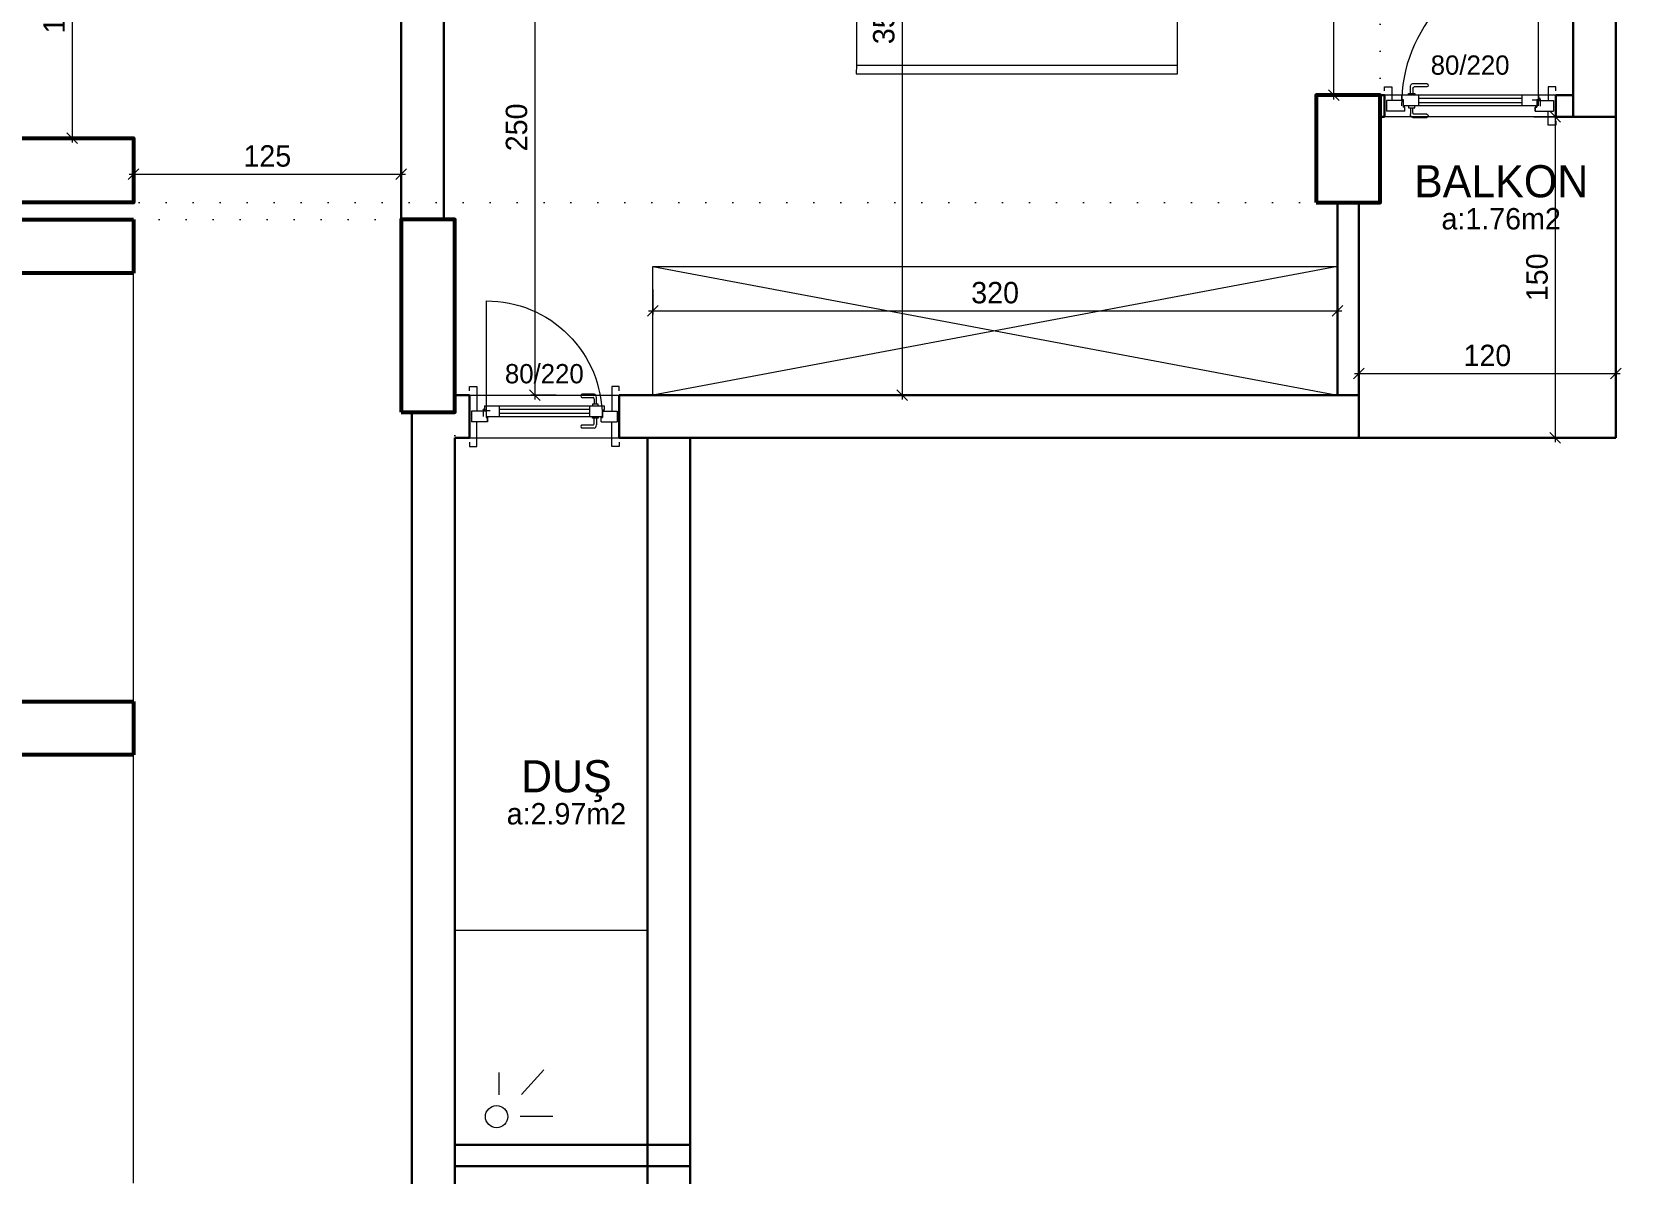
# Model space of a CAD drawing. Header units: centimetres. Extents: x 562865 to 1310255, y -148070 to 32737.
# Drawn here: x 592421 to 593163, y -16604 to -16070 of the extents above; entities that cross this region are included whole.
import ezdxf
from ezdxf.enums import TextEntityAlignment as Align

# ---------------------------------------------------------------- set-up
doc = ezdxf.new("R2010")
doc.units = ezdxf.units.CM
doc.header["$LTSCALE"] = 2.5
doc.linetypes.add('DOT', pattern=[0.25, 0, -0.25])
doc.layers.get('0').update_dxf_attribs({"color": 86})
for name, color, linetype, lineweight in [('ADAKENARI', 18, 'Continuous', 5), ('DUVAR', 4, 'Continuous', 30), ('duvar-kesim', 7, 'Continuous', 0), ('iç ölçü', 106, 'Continuous', 18), ('kapi', 9, 'Continuous', 0), ('kolon', 1, 'Continuous', 53)]:
    doc.layers.add(name, color=color, linetype=linetype, lineweight=lineweight)
for name, color, linetype in [('alan', 7, 'Continuous'), ('kapi-yazi', 7, 'Continuous'), ('mahal', 7, 'Continuous')]:
    doc.layers.add(name, color=color, linetype=linetype)
doc.styles.add('PINAR', font='comic.ttf')
doc.dimstyles.new('TEMİZ ÖLÇÜ', dxfattribs={"dimtxt": 10, "dimasz": 5, "dimexe": 1.8, "dimexo": 0.625, "dimgap": 3, "dimtad": 1, "dimdec": 0, "dimrnd": 0.5, "dimzin": 1, "dimdsep": 46, "dimtxsty": 'PINAR', "dimblk": 'OBLIQUE', "dimcen": 0.9, "dimdle": 2, "dimclrd": 256, "dimclre": 256, "dimclrt": 7, "dimadec": 0, "dimazin": 0, "dimtfac": 1, "dimtdec": 0, "dimtofl": 0, "dimtmove": 2, "dimatfit": 2, "dimfxl": 10, "dimfxlon": 1, "dimlwd": -1, "dimlwe": -1, "dimarcsym": 0})

# ---------------------------------------------------------------- blocks, each defined once
blk = doc.blocks.new('_Oblique')
at = {"color": 0, "linetype": 'ByBlock', "lineweight": -2}
blk.add_line((-0.5, -0.5), (0.5, 0.5), dxfattribs=at)
blk = doc.blocks.new('*D645')
at = {"layer": 'Defpoints', "color": 0}
for p in [(592790.18, -15889.97), (592810.18, -16239.97), (592827.54, -16239.97)]:
    blk.add_point(p, dxfattribs=at)
at = {"layer": 'iç ölçü'}
for p, q in [((592817.54, -15889.97), (592829.34, -15889.97)), ((592827.54, -15887.97), (592827.54, -16241.97)), ((592817.54, -16239.97), (592829.34, -16239.97))]:
    blk.add_line(p, q, dxfattribs=at)
at = {"layer": 'iç ölçü', "linetype": 'ByBlock', "xscale": 5, "yscale": 5, "zscale": 5}
for p, rotation in [((592827.54, -15889.97), 90), ((592827.54, -16239.97), 270)]:
    blk.add_blockref('_Oblique', p, dxfattribs=dict(at, rotation=rotation))
at = {"layer": 'iç ölçü', "color": 7, "insert": (592819.07, -16064.97), "char_height": 10, "attachment_point": 5, "rotation": 90, "style": 'PINAR'}
blk.add_mtext('350', dxfattribs=at)
blk = doc.blocks.new('*D662')
at = {"layer": 'Defpoints', "color": 0}
for p in [(592691.11, -15989.97), (592656.01, -16239.97), (592711.11, -16239.97)]:
    blk.add_point(p, dxfattribs=at)
at = {"layer": 'iç ölçü'}
for p, q in [((592656.01, -15987.97), (592656.01, -16241.97)), ((592666.01, -15989.97), (592654.21, -15989.97)), ((592666.01, -16239.97), (592654.21, -16239.97))]:
    blk.add_line(p, q, dxfattribs=at)
at = {"layer": 'iç ölçü', "linetype": 'ByBlock', "xscale": 5, "yscale": 5, "zscale": 5}
for p, rotation in [((592656.01, -15989.97), 90), ((592656.01, -16239.97), 270)]:
    blk.add_blockref('_Oblique', p, dxfattribs=dict(at, rotation=rotation))
at = {"layer": 'iç ölçü', "color": 7, "insert": (592647.54, -16114.97), "char_height": 10, "attachment_point": 5, "rotation": 90, "style": 'PINAR'}
blk.add_mtext('250', dxfattribs=at)
blk = doc.blocks.new('*D663')
at = {"layer": 'Defpoints', "color": 0}
for p in [(593040.93, -16183.92), (593160.93, -16183.92), (593160.93, -16229.93)]:
    blk.add_point(p, dxfattribs=at)
at = {"layer": 'iç ölçü'}
for p, q in [((593040.93, -16219.93), (593040.93, -16231.73)), ((593160.93, -16219.93), (593160.93, -16231.73)), ((593038.93, -16229.93), (593162.93, -16229.93))]:
    blk.add_line(p, q, dxfattribs=at)
at = {"layer": 'iç ölçü', "linetype": 'ByBlock', "xscale": 5, "yscale": 5, "zscale": 5, "rotation": 180}
blk.add_blockref('_Oblique', (593040.93, -16229.93), dxfattribs=at)
at = {"layer": 'iç ölçü', "linetype": 'ByBlock', "xscale": 5, "yscale": 5, "zscale": 5}
blk.add_blockref('_Oblique', (593160.93, -16229.93), dxfattribs=at)
at = {"layer": 'iç ölçü', "color": 7, "insert": (593100.93, -16221.52), "char_height": 10, "attachment_point": 5, "style": 'PINAR'}
blk.add_mtext('120', dxfattribs=at)
blk = doc.blocks.new('A$C652E4B45')
for p, q in [((0, 200), (40, 200)), ((0, 165), (0, 200)), ((40, 165), (40, 200)), ((40, 143.16), (40, 196)), ((40, 161), (40, 196)), ((230, 200), (190, 200)), ((190, 165), (190, 200)), ((190, 161), (190, 196)), ((230, 165), (230, 200)), ((0, 165), (40, 165)), ((230, 165), (190, 165)), ((40, 0), (40, 4)), ((189.99, 4), (190, 0)), ((190, 0), (40, 0))]:
    blk.add_line(p, q)
at = {"color": 42}
for p, q in [((2, 161.8), (2, 165)), ((38, 165), (38, 161.8)), ((192, 165), (192, 161.8)), ((228, 161.8), (228, 165)), ((38, 161.8), (2, 161.8)), ((52.14, 124.69), (108.77, 161)), ((189.99, 161), (108.77, 161)), ((189.99, 161), (189.99, 4)), ((192, 161.8), (228, 161.8)), ((52.14, 124.69), (40, 143.15)), ((40, 4), (40, 143.15)), ((190, 4), (40, 4))]:
    blk.add_line(p, q, dxfattribs=at)
blk.add_lwpolyline([(40, 200), (190, 200), (190, 196), (40, 196)], close=True)
for centre, radius, start, end in [((-17.22, 178.48), 72.55, 348.06799, 11.93201), ((81.27, 527.83), 335.48, 265.2981, 274.7019), ((219.43, 178.48), 111.68, 172.28082, 187.71918), ((148.73, 412.86), 221.09, 262.85499, 277.14501), ((39.71, 178.48), 82.89, 349.57411, 10.42589), ((312.08, 178.48), 136.67, 173.69908, 186.30092), ((81.27, -141.41), 306.13, 84.84604, 95.15396), ((148.73, -94.37), 259.31, 83.91241, 96.08759), ((40, 161), 0.005, 180, 270), ((189.99, 161), 0.005, 270, 0), ((40, 143.16), 0.005, 180, 292.0158)]:
    blk.add_arc(centre, radius, start, end)
blk.add_arc((142.49, -110.3), 273.39, 97.08581, 112.0158, dxfattribs=at)
blk = doc.blocks.new('fm-door1')
at = {"linetype": 'Continuous'}
for p, q in [((0, 25), (0, -25)), ((100, 25), (0, 25)), ((79.7, 31.8), (79.7, -0.3)), ((84, 27.6), (127.8, 27.6)), ((90, 50), (910, 50)), ((90, 50), (90, 30)), ((100, 30), (90, 30)), ((100, 30), (100, -5)), ((100, 30), (100, -5)), ((100, 0), (900, 0)), ((190, 50), (190, 0)), ((810, 50), (810, 0)), ((910, 30), (900, 30)), ((900, 30), (900, -5)), ((900, 25), (1000, 25)), ((910, 50), (910, 30)), ((1000, 25), (1000, -25)), ((110, -25), (0, -25)), ((100, -5), (110, -5)), ((110, -5), (100, -5)), ((110, -5), (110, -25)), ((110, -25), (110, -5)), ((890, -25), (890, -5)), ((890, -5), (900, -5)), ((890, -25), (1000, -25))]:
    blk.add_line(p, q, dxfattribs=at)
at = {"color": 8, "linetype": 'Continuous'}
for p, q in [((190, 35), (810, 35)), ((190, 15), (810, 15))]:
    blk.add_line(p, q, dxfattribs=at)
at = {"linetype": 'Continuous'}
for points in [[(857.6, 58.1), (857.6, 88.9, 0.414214), (842.4, 104.1), (758.6, 104.1, 1), (758.6, 88.9), (834.8, 88.9, -0.414214), (842.4, 81.3), (842.4, 58.1)], [(857.6, -8.1), (857.6, -38.9, -0.414214), (842.4, -54.1), (758.6, -54.1, -1), (758.6, -38.9), (834.8, -38.9, 0.414214), (842.4, -31.3), (842.4, -8.1)]]:
    blk.add_lwpolyline(points, format="xyb", dxfattribs=at)
for points in [[(869, 50), (869, 58.1), (831, 58.1), (831, 50)], [(869, 0), (869, -8.1), (831, -8.1), (831, 0)]]:
    blk.add_lwpolyline(points, dxfattribs=at)
blk.add_circle((84, 31.8), 4.26, dxfattribs=at)
blk = doc.blocks.new('*D669')
at = {"layer": 'Defpoints', "color": 0}
for p in [(593020.93, -15889.97), (593029.24, -15889.97), (593020.93, -16099.97)]:
    blk.add_point(p, dxfattribs=at)
at = {"layer": 'iç ölçü'}
for p, q in [((593021.55, -15889.97), (593031.04, -15889.97)), ((593029.24, -16101.97), (593029.24, -15887.97)), ((593021.55, -16099.97), (593031.04, -16099.97))]:
    blk.add_line(p, q, dxfattribs=at)
at = {"layer": 'iç ölçü', "linetype": 'ByBlock', "xscale": 5, "yscale": 5, "zscale": 5}
for p, rotation in [((593029.24, -15889.97), 90), ((593029.24, -16099.97), 270)]:
    blk.add_blockref('_Oblique', p, dxfattribs=dict(at, rotation=rotation))
at = {"layer": 'iç ölçü', "color": 7, "insert": (593020.83, -15994.97), "char_height": 10, "attachment_point": 5, "rotation": 90, "style": 'PINAR'}
blk.add_mtext('210', dxfattribs=at)
blk = doc.blocks.new('*D671')
at = {"layer": 'Defpoints', "color": 0}
for p in [(592711.11, -16179.97), (593030.93, -16179.97), (593030.93, -16200.61)]:
    blk.add_point(p, dxfattribs=at)
at = {"layer": 'iç ölçü'}
for p, q in [((592711.11, -16190.61), (592711.11, -16202.41)), ((593030.93, -16190.61), (593030.93, -16202.41)), ((592709.11, -16200.61), (593032.93, -16200.61))]:
    blk.add_line(p, q, dxfattribs=at)
at = {"layer": 'iç ölçü', "linetype": 'ByBlock', "xscale": 5, "yscale": 5, "zscale": 5, "rotation": 180}
blk.add_blockref('_Oblique', (592711.11, -16200.61), dxfattribs=at)
at = {"layer": 'iç ölçü', "linetype": 'ByBlock', "xscale": 5, "yscale": 5, "zscale": 5}
blk.add_blockref('_Oblique', (593030.93, -16200.61), dxfattribs=at)
at = {"layer": 'iç ölçü', "color": 7, "insert": (592871.02, -16192.19), "char_height": 10, "attachment_point": 5, "style": 'PINAR'}
blk.add_mtext('320', dxfattribs=at)
blk = doc.blocks.new('*D672')
at = {"layer": 'Defpoints', "color": 0}
for p in [(593092.86, -16109.97), (593092.86, -16259.97), (593132.63, -16259.97)]:
    blk.add_point(p, dxfattribs=at)
at = {"layer": 'iç ölçü'}
for p, q in [((593132.63, -16107.97), (593132.63, -16261.97)), ((593122.63, -16109.97), (593134.43, -16109.97)), ((593122.63, -16259.97), (593134.43, -16259.97))]:
    blk.add_line(p, q, dxfattribs=at)
at = {"layer": 'iç ölçü', "linetype": 'ByBlock', "xscale": 5, "yscale": 5, "zscale": 5}
for p, rotation in [((593132.63, -16109.97), 90), ((593132.63, -16259.97), 270)]:
    blk.add_blockref('_Oblique', p, dxfattribs=dict(at, rotation=rotation))
at = {"layer": 'iç ölçü', "color": 7, "insert": (593124.14, -16184.97), "char_height": 10, "attachment_point": 5, "rotation": 90, "style": 'PINAR'}
blk.add_mtext('150', dxfattribs=at)
blk = doc.blocks.new('*D681')
at = {"layer": 'Defpoints', "color": 0}
for p in [(592447.78, -15999.97), (592440.02, -16119.97), (592447.78, -16119.97)]:
    blk.add_point(p, dxfattribs=at)
at = {"layer": 'iç ölçü'}
for p, q in [((592447.16, -15999.97), (592438.22, -15999.97)), ((592440.02, -15997.97), (592440.02, -16121.97)), ((592447.16, -16119.97), (592438.22, -16119.97))]:
    blk.add_line(p, q, dxfattribs=at)
at = {"layer": 'iç ölçü', "linetype": 'ByBlock', "xscale": 5, "yscale": 5, "zscale": 5}
for p, rotation in [((592440.02, -15999.97), 90), ((592440.02, -16119.97), 270)]:
    blk.add_blockref('_Oblique', p, dxfattribs=dict(at, rotation=rotation))
at = {"layer": 'iç ölçü', "color": 7, "insert": (592431.61, -16059.97), "char_height": 10, "attachment_point": 5, "rotation": 90, "style": 'PINAR'}
blk.add_mtext('120', dxfattribs=at)
blk = doc.blocks.new('*D682')
at = {"layer": 'Defpoints', "color": 0}
for p in [(592468.61, -16134.97), (592593.61, -16134.97), (592593.61, -16136.86)]:
    blk.add_point(p, dxfattribs=at)
at = {"layer": 'iç ölçü'}
for p, q in [((592466.61, -16136.86), (592595.61, -16136.86)), ((592468.61, -16135.59), (592468.61, -16138.66)), ((592593.61, -16135.59), (592593.61, -16138.66))]:
    blk.add_line(p, q, dxfattribs=at)
at = {"layer": 'iç ölçü', "linetype": 'ByBlock', "xscale": 5, "yscale": 5, "zscale": 5, "rotation": 180}
blk.add_blockref('_Oblique', (592468.61, -16136.86), dxfattribs=at)
at = {"layer": 'iç ölçü', "linetype": 'ByBlock', "xscale": 5, "yscale": 5, "zscale": 5}
blk.add_blockref('_Oblique', (592593.61, -16136.86), dxfattribs=at)
at = {"layer": 'iç ölçü', "color": 7, "insert": (592531.11, -16128.37), "char_height": 10, "attachment_point": 5, "style": 'PINAR'}
blk.add_mtext('125', dxfattribs=at)

msp = doc.modelspace()

# ---------------------------------------------------------------- linework, layer by layer
at = {"layer": 'ADAKENARI', "color": 2, "linetype": 'DOT', "ltscale": 20}
for points in [[(593050.93, -15172.25), (593050.93, -16149.97), (591796.28, -16149.97), (591796.28, -15172.25)], [(592618.61, -16157.97), (592618.61, -17041.97), (592228.61, -17041.97), (592228.61, -16157.97)]]:
    msp.add_lwpolyline(points, close=True, dxfattribs=at)
at = {"layer": 'DUVAR'}
for p, q in [((592613.61, -16157.97), (592613.61, -15989.97)), ((592593.61, -16157.97), (592593.61, -15999.97)), ((593140.93, -16109.97), (593140.93, -16059.79)), ((593160.93, -16259.97), (593160.93, -16059.79)), ((593050.93, -16099.97), (593052.86, -16099.97)), ((593052.86, -16109.97), (593052.86, -16099.97)), ((593132.86, -16099.97), (593140.93, -16099.97)), ((593132.86, -16109.97), (593132.86, -16099.97)), ((593050.93, -16109.97), (593052.86, -16109.97)), ((593050.93, -16109.97), (593052.86, -16109.97)), ((593132.86, -16109.97), (593160.93, -16109.97)), ((593030.93, -16149.97), (593030.93, -16239.97)), ((593040.93, -16149.97), (593040.93, -16259.97)), ((592625.49, -16239.97), (592618.61, -16239.97)), ((592625.49, -16259.97), (592625.49, -16239.97)), ((592695.49, -16239.97), (593040.93, -16239.97)), ((592695.49, -16259.97), (592695.49, -16239.97)), ((592598.61, -16951.97), (592598.61, -16247.97)), ((592618.61, -16951.97), (592618.61, -16259.97)), ((592618.61, -16259.97), (592625.49, -16259.97)), ((592695.49, -16259.97), (593160.93, -16259.97)), ((592708.61, -16959.97), (592708.61, -16259.97)), ((592728.61, -16939.97), (592728.61, -16259.97)), ((592728.61, -16589.97), (592618.61, -16589.97)), ((592728.61, -16589.97), (592618.61, -16589.97)), ((592728.61, -16599.97), (592618.61, -16599.97)), ((592728.61, -16599.97), (592618.61, -16599.97))]:
    msp.add_line(p, q, dxfattribs=at)
at = {"layer": 'duvar-kesim'}
for p, q in [((593132.86, -16099.97), (593052.86, -16099.97)), ((593132.86, -16109.97), (593052.86, -16109.97)), ((592625.49, -16239.97), (592695.49, -16239.97)), ((592625.49, -16259.97), (592695.49, -16259.97))]:
    msp.add_line(p, q, dxfattribs=at)
at = {"layer": 'iç ölçü'}
for p, q in [((592711.11, -16179.97), (593030.93, -16179.97)), ((592711.11, -16239.97), (592711.11, -16179.97)), ((592711.11, -16179.97), (593030.93, -16239.97)), ((593030.93, -16179.97), (592711.11, -16239.97)), ((592468.61, -16382.97), (592468.61, -16182.97)), ((592468.61, -16607.97), (592468.61, -16407.97)), ((592708.61, -16489.97), (592618.61, -16489.97)), ((592639.35, -16566.61), (592639.35, -16556.19)), ((592649.77, -16566.46), (592660.19, -16554.98)), ((592649.17, -16576.57), (592664.42, -16576.57))]:
    msp.add_line(p, q, dxfattribs=at)
msp.add_lwpolyline([(591686.28, -18137.68), (593160.93, -18137.68), (593160.93, -16939.97), (592728.61, -16939.97), (592728.61, -16259.97), (593160.93, -16259.97), (593160.93, -15062.25), (591686.28, -15062.25), (591686.28, -16259.97), (592118.61, -16259.97), (592118.61, -16939.97), (591686.28, -16939.97)], close=True, dxfattribs=at)
msp.add_circle((592638.18, -16576.84), 5.2, dxfattribs=at)
at = {"layer": 'kapi'}
for points in [[(593124.86, -16104.97), (593124.86, -16036.46, 0.399884), (593060.86, -16104.97, 0.414214)], [(592633.49, -16249.97), (592633.49, -16195.97, -0.414214), (592687.49, -16249.97, -0.414214)]]:
    msp.add_lwpolyline(points, format="xyb", dxfattribs=at)
for points in [[(593052.86, -16097.97), (593052.86, -16095.97), (593056.36, -16095.97), (593056.36, -16102.47)], [(593132.86, -16097.97), (593132.86, -16095.97), (593129.36, -16095.97), (593129.36, -16102.47)], [(593132.86, -16111.97), (593132.86, -16113.97), (593129.36, -16113.97), (593129.36, -16107.47)], [(592625.49, -16237.97), (592625.49, -16235.97), (592628.99, -16235.97), (592628.99, -16247.47)], [(592695.49, -16237.97), (592695.49, -16235.97), (592691.99, -16235.97), (592691.99, -16247.47)], [(592625.49, -16261.97), (592625.49, -16263.97), (592628.99, -16263.97), (592628.99, -16252.47)], [(592695.49, -16261.97), (592695.49, -16263.97), (592691.99, -16263.97), (592691.99, -16252.47)]]:
    msp.add_lwpolyline(points, dxfattribs=at)
at = {"layer": 'kolon'}
for p, q in [((592228.61, -16157.97), (592468.61, -16157.97)), ((592468.61, -16157.97), (592468.61, -16182.97)), ((592468.61, -16182.97), (592253.61, -16182.97)), ((592253.61, -16382.97), (592468.61, -16382.97)), ((592468.61, -16382.97), (592468.61, -16407.97)), ((592468.61, -16407.97), (592253.61, -16407.97))]:
    msp.add_line(p, q, dxfattribs=at)
for points in [[(593020.93, -16149.97), (593050.93, -16149.97), (593050.93, -16099.97), (593020.93, -16099.97)], [(592228.61, -16149.97), (592228.61, -16119.97), (592468.61, -16119.97), (592468.61, -16149.97)], [(592593.61, -16247.97), (592618.61, -16247.97), (592618.61, -16157.97), (592593.61, -16157.97)]]:
    msp.add_lwpolyline(points, close=True, dxfattribs=at)

# ---------------------------------------------------------------- block references
at = {"layer": 'iç ölçü', "xscale": -1}
msp.add_blockref('A$C652E4B45', (592996.2, -16089.97), dxfattribs=at)
at = {"layer": 'kapi', "xscale": 0.07800000000000001, "yscale": -0.1, "zscale": 0.07800000000000001, "rotation": 180}
msp.add_blockref('fm-door1', (593131.86, -16104.97), dxfattribs=at)
at = {"layer": 'kapi', "xscale": 0.06800000000000139, "yscale": 0.1, "zscale": 0.068}
msp.add_blockref('fm-door1', (592626.49, -16249.97), dxfattribs=at)

# ---------------------------------------------------------------- texts
at = {"layer": 'alan', "style": 'PINAR'}
for s, p in [('a:1.76m2', (593107.37, -16162.62)), ('a:2.97m2', (592670.78, -16440.42))]:
    msp.add_text(s, height=10, dxfattribs=at).set_placement(p, align=Align.CENTER)
at = {"layer": 'kapi-yazi', "style": 'PINAR'}
msp.add_text('80/220', height=9, rotation=0, dxfattribs=at).set_placement((593092.86, -16085.88), align=Align.MIDDLE_CENTER)
msp.add_text('80/220', height=9, dxfattribs=at).set_placement((592660.49, -16229.97), align=Align.MIDDLE_CENTER)
at = {"layer": 'mahal', "style": 'PINAR'}
for s, p in [('BALKON', (593107.37, -16147.62)), ('DUŞ', (592670.78, -16425.42))]:
    msp.add_text(s, height=15, dxfattribs=at).set_placement(p, align=Align.CENTER)

# ---------------------------------------------------------------- dimensions: what is measured, and where the dimension line sits
at = {"layer": 'iç ölçü'}
for base, p1, p2, picture, middle in [((592827.54, -16239.97), (592790.18, -15889.97), (592810.18, -16239.97), '*D645', (592819.07, -16064.97)), ((593029.24, -15889.97), (593020.93, -16099.97), (593020.93, -15889.97), '*D669', (593020.83, -15994.97)), ((592656.01, -16239.97), (592691.11, -15989.97), (592711.11, -16239.97), '*D662', (592647.54, -16114.97)), ((592440.02, -16119.97), (592447.78, -15999.97), (592447.78, -16119.97), '*D681', (592431.61, -16059.97)), ((593132.63, -16259.97), (593092.86, -16109.97), (593092.86, -16259.97), '*D672', (593124.14, -16184.97))]:
    dim = msp.add_linear_dim(base=base, p1=p1, p2=p2, angle=90, dimstyle='TEMİZ ÖLÇÜ', override={"dimarcsym": 1}, dxfattribs=at)
    dim.commit()
    dim.dimension.update_dxf_attribs({"geometry": picture, "text_midpoint": middle})
for base, p1, p2, picture, middle in [((592593.61, -16136.86), (592468.61, -16134.97), (592593.61, -16134.97), '*D682', (592531.11, -16128.37)), ((593030.93, -16200.61), (592711.11, -16179.97), (593030.93, -16179.97), '*D671', (592871.02, -16192.19)), ((593160.93, -16229.93), (593040.93, -16183.92), (593160.93, -16183.92), '*D663', (593100.93, -16221.52))]:
    dim = msp.add_linear_dim(base=base, p1=p1, p2=p2, dimstyle='TEMİZ ÖLÇÜ', override={"dimarcsym": 1}, dxfattribs=at)
    dim.commit()
    dim.dimension.update_dxf_attribs({"geometry": picture, "text_midpoint": middle})

doc.saveas('drawing.dxf')
